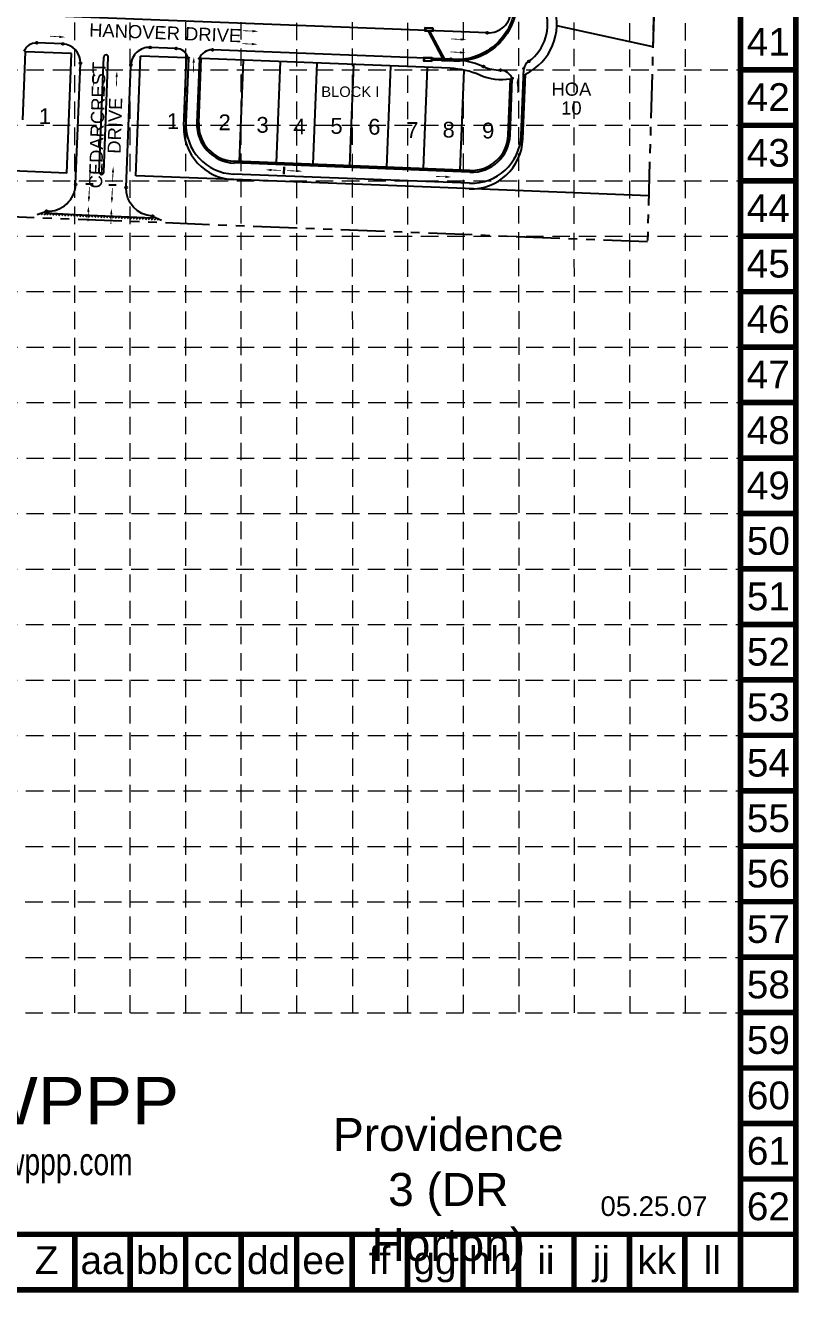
# Model space of a CAD drawing. Header units: inches. Extents: x 3312 to 5850, y 7905 to 11961.
# Drawn here: x 4968 to 5850, y 7905 to 9351 of the extents above; entities that cross this region are included whole.
import ezdxf
from ezdxf.enums import TextEntityAlignment as Align

# ---------------------------------------------------------------- set-up
doc = ezdxf.new("R2010")
doc.units = ezdxf.units.IN
doc.header["$LTSCALE"] = 80
doc.header["$MEASUREMENT"] = 0
for name, pattern in [('CENTER2', [1.125, 0.75, -0.125, 0.125, -0.125]), ('HIDDEN', [0.375, 0.25, -0.125]), ('PHANTOM2', [1.25, 0.625, -0.125, 0.125, -0.125, 0.125, -0.125])]:
    doc.linetypes.add(name, pattern=pattern)
for name, color, linetype in [('1 BLOCK NUMBER', 7, 'Continuous'), ('1 LOT NUMBER', 7, 'Continuous'), ('BASE', 7, 'Continuous'), ('BNDY', 7, 'PHANTOM2'), ('grid', 254, 'HIDDEN'), ('LOGO', 7, 'Continuous'), ('LOT NUM', 7, 'Continuous'), ('LOTLINE', 7, 'Continuous'), ('PAVING', 7, 'Continuous'), ('ROW', 7, 'Continuous'), ('STORM', 250, 'Continuous'), ('STORM CL', 7, 'CENTER2'), ('STORM INLET', 250, 'Continuous')]:
    doc.layers.add(name, color=color, linetype=linetype)
doc.styles.add('LOGO1', font='ROCKEB.TTF', dxfattribs={"height": 25})
doc.styles.get("Standard").update_dxf_attribs({"font": 'ARIAL.TTF', "height": 25})

# ---------------------------------------------------------------- blocks, each defined once
blk = doc.blocks.new('new logo')
at = {"layer": 'LOGO'}
h = blk.add_hatch(color=170, dxfattribs=at)
h.paths.add_polyline_path([(67.43, 44.06), (66.82, 44.7), (66.35, 45.25), (65.96, 45.76), (65.54, 46.4), (65.09, 47.19), (64.7, 47.94), (64.44, 48.47), (64.18, 49.02), (63.92, 49.58), (63.67, 50.15), (63.31, 50.99), (62.9, 52), (62.6, 52.78), (62.42, 53.27), (62.25, 53.75), (62.07, 54.23), (61.88, 54.72), (61.69, 55.22), (61.48, 55.74), (61.26, 56.27), (61.03, 56.81), (60.78, 57.37), (60.52, 57.93), (60.25, 58.5), (59.96, 59.07), (59.66, 59.64), (59.34, 60.2), (59.02, 60.77), (58.68, 61.32), (58.34, 61.87), (57.99, 62.4), (57.64, 62.91), (57.29, 63.4), (56.95, 63.87), (56.61, 64.32), (56.27, 64.74), (55.93, 65.14), (55.58, 65.53), (55.23, 65.91), (54.91, 66.23), (53.98, 66.22), (52.92, 66.33), (52.05, 66.5), (51.45, 66.64), (50.85, 66.81), (50.26, 67.01), (49.41, 67.35), (48.33, 67.91), (47.34, 68.56), (46.46, 69.26), (45.69, 70.02), (45.01, 70.79), (44.44, 71.52), (43.98, 72.16), (43.6, 72.69), (43.42, 72.95), (43.25, 73.18), (43.1, 73.38), (42.96, 73.53), (42.85, 73.65), (42.75, 73.73), (42.66, 73.76), (42.59, 73.76), (42.53, 73.71), (42.48, 73.63), (42.43, 73.52), (42.38, 73.38), (42.33, 73.22), (42.19, 72.76), (41.96, 72.1), (41.67, 71.46), (41.36, 70.91), (40.98, 70.34), (40.53, 69.77), (40.01, 69.21), (39.42, 68.67), (38.77, 68.17), (38.06, 67.7), (37.31, 67.27), (36.53, 66.9), (35.73, 66.59), (34.88, 66.34), (33.96, 66.14), (32.97, 65.99), (31.89, 65.9), (30.76, 65.86), (29.65, 65.89), (28.59, 65.97), (27.62, 66.13), (26.71, 66.36), (25.83, 66.67), (24.95, 67.08), (24.08, 67.58), (23.21, 68.18), (22.36, 68.88), (21.76, 69.47), (21.37, 69.89), (20.98, 70.36), (20.61, 70.88), (20.24, 71.46), (19.89, 72.13), (19.54, 72.89), (19.19, 73.77), (18.85, 74.77, -0.595729), (106.28, 106.77), (106.97, 107.48), (107.53, 108.05), (108.12, 108.64, 37.93689), (112.29, 104.53), (112.05, 104.24), (111.57, 103.66), (111.09, 103.06), (110.61, 102.47, -0.146449), (123.57, 75.01), (123.33, 74.47), (123.13, 73.97), (122.94, 73.5), (122.77, 73.07), (122.51, 72.4), (122.22, 71.72), (121.9, 71.1), (121.52, 70.53), (121.11, 70), (120.66, 69.51), (120.15, 69.03), (119.62, 68.57), (119.04, 68.14), (118.44, 67.73), (117.81, 67.36), (117.15, 67.03), (116.47, 66.74), (115.76, 66.49), (115.03, 66.28), (114.28, 66.11), (113.5, 65.97), (112.72, 65.88), (111.92, 65.82), (111.11, 65.8), (110.29, 65.82), (109.44, 65.89), (108.56, 66.01), (107.66, 66.19), (106.75, 66.43), (105.88, 66.73), (105.05, 67.1), (104.26, 67.53), (103.5, 68.04), (102.78, 68.61), (102.07, 69.26), (101.4, 69.96), (100.78, 70.68), (100.24, 71.38), (99.83, 72.02), (99.55, 72.52), (99.4, 72.79), (99.26, 73.03), (99.13, 73.24), (99.02, 73.4), (98.92, 73.52), (98.82, 73.58), (98.72, 73.6), (98.63, 73.58), (98.54, 73.51), (98.45, 73.42), (98.36, 73.3), (98.26, 73.16), (98.17, 73), (98.06, 72.83), (97.8, 72.39), (97.42, 71.81), (96.93, 71.14), (96.41, 70.55), (95.93, 70.06), (95.41, 69.58), (94.84, 69.11), (94.21, 68.65), (93.52, 68.19), (92.75, 67.74), (91.9, 67.28), (90.95, 66.85), (90.08, 66.57), (89.39, 66.39), (88.62, 66.22), (87.78, 66.08), (87.59, 65.61), (87.38, 65.07), (87.13, 64.45), (86.86, 63.76), (86.57, 63), (86.26, 62.19), (85.94, 61.33), (85.6, 60.44), (85.25, 59.53), (84.91, 58.59), (84.56, 57.66), (84.21, 56.72), (83.87, 55.8), (83.53, 54.89), (83.21, 54.02), (82.9, 53.18), (82.61, 52.38), (82.34, 51.64), (82.09, 50.96), (81.86, 50.33), (81.65, 49.76), (81.33, 48.95), (80.94, 48.06), (80.54, 47.29), (80.1, 46.58), (79.62, 45.94), (79.13, 45.36), (78.61, 44.81), (78.1, 44.32), (77.57, 43.87), (77.04, 43.47), (76.48, 43.12), (75.9, 42.81), (75.31, 42.55), (74.58, 42.28), (73.74, 42.05), (72.97, 41.94), (72.25, 41.93), (71.55, 42.04), (70.87, 42.22), (70.06, 42.5), (69.36, 42.77), (68.67, 43.11), (68.04, 43.53)])
h.paths.add_polyline_path([(71.76, 72.04), (70.7, 73.9), (70.07, 75.23), (69.69, 74.29), (68.67, 72.59), (67.85, 71.67), (67.95, 71.51), (68.11, 71.24), (68.27, 70.99), (68.41, 70.76), (68.55, 70.55), (68.68, 70.37), (68.8, 70.21), (68.92, 70.07), (69.04, 69.95), (69.15, 69.84), (69.26, 69.75), (69.37, 69.67), (69.48, 69.59), (69.59, 69.52), (69.7, 69.46), (69.82, 69.41), (69.94, 69.36), (70.05, 69.32), (70.17, 69.28), (70.29, 69.25), (70.41, 69.22), (70.53, 69.2), (70.64, 69.18), (70.76, 69.17), (70.88, 69.16), (71, 69.15), (71.11, 69.15), (71.22, 69.16), (71.33, 69.17), (71.44, 69.19), (71.54, 69.21), (71.64, 69.24), (71.74, 69.27), (71.84, 69.31), (71.94, 69.35), (72.04, 69.4), (72.14, 69.45), (72.24, 69.51), (72.35, 69.58), (72.45, 69.65), (72.56, 69.72), (72.67, 69.81), (72.78, 69.9), (72.89, 70), (73, 70.1), (73.11, 70.21), (73.22, 70.34), (73.3, 70.42), (72.52, 71.08)], flags=17)
blk.add_hatch(color=240, dxfattribs=at).paths.add_polyline_path([(117.73, 117.3), (118.86, 118.16), (119.82, 118.88), (120.63, 119.47), (121.31, 119.95), (121.89, 120.34), (122.37, 120.64), (122.78, 120.89), (123.13, 121.1), (123.45, 121.27), (123.73, 121.42), (123.99, 121.55), (124.22, 121.67), (124.44, 121.77), (124.65, 121.85), (124.84, 121.93), (125.03, 122.01), (125.21, 122.09), (125.4, 122.16), (125.58, 122.23), (125.76, 122.3), (125.93, 122.37), (126.1, 122.44), (126.26, 122.49), (126.41, 122.55), (126.56, 122.6), (126.69, 122.64), (126.82, 122.67), (126.95, 122.71), (127.06, 122.73), (127.18, 122.76), (127.29, 122.78), (127.39, 122.79), (127.5, 122.8), (127.6, 122.81), (127.7, 122.82), (127.79, 122.82), (127.89, 122.82), (127.98, 122.82), (128.06, 122.81), (128.14, 122.8), (128.22, 122.79), (128.29, 122.78), (128.35, 122.76), (128.42, 122.74), (128.47, 122.72), (128.52, 122.7), (128.57, 122.67), (128.62, 122.64), (128.65, 122.61), (128.69, 122.57), (128.72, 122.53), (128.75, 122.49), (128.77, 122.44), (128.79, 122.39), (128.81, 122.34), (128.82, 122.28), (128.83, 122.21), (128.84, 122.14), (128.84, 122.07), (128.84, 122), (128.83, 121.92), (128.82, 121.84), (128.81, 121.76), (128.79, 121.68), (128.77, 121.6), (128.74, 121.52), (128.7, 121.44), (128.66, 121.35), (128.61, 121.26), (128.56, 121.16), (128.5, 121.06), (128.43, 120.95), (128.35, 120.83), (128.27, 120.7), (128.18, 120.57), (128.08, 120.42), (127.96, 120.27), (127.85, 120.12), (127.71, 119.96), (127.57, 119.79), (127.42, 119.62), (127.25, 119.44), (127.06, 119.24), (126.84, 119.03), (126.58, 118.79), (126.28, 118.52), (125.94, 118.21), (125.54, 117.86), (125.08, 117.47), (124.58, 117.04), (124.04, 116.57), (123.48, 116.08), (122.89, 115.57), (122.3, 115.05), (121.71, 114.53), (121.13, 114.01), (120.58, 113.5), (120.04, 112.99), (119.52, 112.49), (119.01, 111.99), (118.51, 111.49), (118.02, 110.99), (117.53, 110.47), (117.03, 109.94), (116.53, 109.4), (116.03, 108.85), (115.52, 108.29), (115.02, 107.71), (114.51, 107.14), (114.01, 106.56), (113.51, 105.98), (113.02, 105.4), (112.54, 104.82), (112.05, 104.24), (111.57, 103.66), (111.09, 103.06), (110.59, 102.44), (110.09, 101.8), (109.56, 101.13), (109.02, 100.43), (108.45, 99.68), (107.87, 98.9), (107.27, 98.1), (106.66, 97.27), (106.04, 96.43), (105.43, 95.59), (104.82, 94.74), (104.23, 93.91), (103.65, 93.08), (103.08, 92.27), (102.52, 91.46), (101.97, 90.65), (101.42, 89.84), (100.87, 89.01), (100.32, 88.18), (99.77, 87.33), (99.2, 86.45), (98.63, 85.56), (98.06, 84.66), (97.5, 83.76), (96.94, 82.87), (96.4, 81.99), (95.88, 81.13), (95.38, 80.29), (94.91, 79.49), (94.46, 78.72), (94.03, 77.96), (93.61, 77.23), (93.21, 76.5), (92.81, 75.77), (92.41, 75.04), (92.01, 74.29), (91.6, 73.54), (91.18, 72.77), (90.78, 72.02), (90.38, 71.27), (90, 70.56), (89.64, 69.88), (89.31, 69.25), (89.01, 68.69), (88.75, 68.19), (88.53, 67.74), (88.33, 67.32), (88.15, 66.92), (87.97, 66.52), (87.78, 66.08), (87.59, 65.61), (87.38, 65.07), (87.13, 64.45), (86.86, 63.76), (86.57, 63), (86.26, 62.19), (85.94, 61.33), (85.6, 60.44), (85.25, 59.53), (84.91, 58.59), (84.56, 57.66), (84.21, 56.72), (83.87, 55.8), (83.53, 54.89), (83.21, 54.02), (82.9, 53.18), (82.61, 52.38), (82.34, 51.64), (82.09, 50.96), (81.86, 50.33), (81.65, 49.76), (81.44, 49.23), (81.24, 48.75), (81.04, 48.29), (80.84, 47.87), (80.64, 47.48), (80.43, 47.11), (80.2, 46.75), (79.97, 46.41), (79.73, 46.09), (79.49, 45.78), (79.24, 45.49), (78.99, 45.21), (78.74, 44.95), (78.48, 44.69), (78.23, 44.45), (77.97, 44.21), (77.71, 43.99), (77.44, 43.78), (77.17, 43.58), (76.9, 43.39), (76.62, 43.21), (76.33, 43.04), (76.04, 42.89), (75.75, 42.75), (75.45, 42.62), (75.16, 42.5), (74.87, 42.39), (74.58, 42.29), (74.3, 42.2), (74.02, 42.13), (73.75, 42.07), (73.49, 42.02), (73.23, 41.98), (72.98, 41.95), (72.73, 41.94), (72.49, 41.93), (72.24, 41.94), (72.01, 41.97), (71.77, 42), (71.53, 42.05), (71.3, 42.11), (71.06, 42.17), (70.83, 42.24), (70.59, 42.32), (70.35, 42.4), (70.12, 42.48), (69.88, 42.57), (69.64, 42.66), (69.4, 42.76), (69.16, 42.87), (68.93, 42.98), (68.69, 43.11), (68.47, 43.25), (68.25, 43.39), (68.04, 43.55), (67.83, 43.72), (67.62, 43.9), (67.42, 44.09), (67.22, 44.28), (67.03, 44.49), (66.83, 44.69), (66.64, 44.9), (66.45, 45.13), (66.26, 45.36), (66.06, 45.62), (65.86, 45.91), (65.65, 46.23), (65.43, 46.59), (65.2, 47), (64.96, 47.45), (64.7, 47.94), (64.44, 48.47), (64.18, 49.02), (63.92, 49.58), (63.67, 50.15), (63.43, 50.71), (63.2, 51.26), (62.99, 51.78), (62.79, 52.29), (62.6, 52.78), (62.42, 53.27), (62.25, 53.75), (62.07, 54.23), (61.88, 54.72), (61.69, 55.22), (61.48, 55.74), (61.26, 56.27), (61.03, 56.81), (60.78, 57.37), (60.52, 57.93), (60.25, 58.5), (59.96, 59.07), (59.66, 59.64), (59.34, 60.2), (59.02, 60.77), (58.68, 61.32), (58.34, 61.87), (57.99, 62.4), (57.64, 62.91), (57.29, 63.4), (56.95, 63.87), (56.61, 64.32), (56.27, 64.74), (55.93, 65.14), (55.58, 65.53), (55.23, 65.91), (54.86, 66.28), (54.49, 66.65), (54.09, 67.01), (53.68, 67.39), (53.25, 67.76), (52.81, 68.14), (52.35, 68.52), (51.89, 68.9), (51.42, 69.28), (50.95, 69.66), (50.48, 70.04), (50.01, 70.41), (49.54, 70.78), (49.09, 71.13), (48.65, 71.47), (48.24, 71.8), (47.84, 72.11), (47.47, 72.4), (47.14, 72.66), (46.83, 72.9), (46.56, 73.11), (46.32, 73.3), (46.11, 73.47), (45.92, 73.63), (45.75, 73.78), (45.6, 73.92), (45.46, 74.05), (45.34, 74.18), (45.23, 74.31), (45.13, 74.44), (45.04, 74.56), (44.96, 74.69), (44.9, 74.82), (44.84, 74.96), (44.8, 75.1), (44.76, 75.24), (44.73, 75.39), (44.72, 75.54), (44.71, 75.69), (44.7, 75.84), (44.71, 75.99), (44.72, 76.15), (44.75, 76.3), (44.78, 76.45), (44.81, 76.6), (44.86, 76.75), (44.92, 76.9), (44.99, 77.06), (45.07, 77.23), (45.17, 77.4), (45.29, 77.59), (45.42, 77.8), (45.57, 78.01), (45.73, 78.24), (45.91, 78.48), (46.11, 78.73), (46.32, 78.99), (46.55, 79.26), (46.8, 79.54), (47.06, 79.83), (47.33, 80.13), (47.62, 80.43), (47.91, 80.73), (48.21, 81.04), (48.52, 81.34), (48.84, 81.64), (49.16, 81.93), (49.48, 82.21), (49.79, 82.48), (50.1, 82.74), (50.41, 82.98), (50.7, 83.21), (50.98, 83.42), (51.24, 83.62), (51.49, 83.79), (51.7, 83.95), (51.9, 84.08), (52.08, 84.19), (52.25, 84.29), (52.4, 84.38), (52.55, 84.45), (52.68, 84.51), (52.82, 84.56), (52.95, 84.61), (53.08, 84.64), (53.21, 84.67), (53.34, 84.69), (53.47, 84.7), (53.6, 84.7), (53.72, 84.69), (53.85, 84.68), (53.97, 84.65), (54.1, 84.62), (54.22, 84.58), (54.35, 84.54), (54.48, 84.48), (54.61, 84.43), (54.74, 84.36), (54.88, 84.3), (55.02, 84.23), (55.17, 84.15), (55.34, 84.06), (55.51, 83.97), (55.7, 83.86), (55.91, 83.73), (56.14, 83.59), (56.4, 83.42), (56.68, 83.23), (56.99, 83.01), (57.32, 82.78), (57.67, 82.53), (58.03, 82.27), (58.4, 81.99), (58.79, 81.71), (59.18, 81.42), (59.57, 81.13), (59.97, 80.83), (60.37, 80.53), (60.76, 80.22), (61.15, 79.91), (61.54, 79.59), (61.91, 79.27), (62.28, 78.93), (62.64, 78.6), (62.98, 78.25), (63.32, 77.9), (63.65, 77.54), (63.97, 77.17), (64.29, 76.79), (64.6, 76.4), (64.91, 76.01), (65.22, 75.6), (65.52, 75.19), (65.82, 74.78), (66.11, 74.37), (66.39, 73.96), (66.66, 73.57), (66.91, 73.18), (67.15, 72.81), (67.37, 72.45), (67.58, 72.12), (67.77, 71.8), (67.95, 71.51), (68.11, 71.24), (68.27, 70.99), (68.41, 70.76), (68.55, 70.55), (68.68, 70.37), (68.8, 70.21), (68.92, 70.07), (69.04, 69.95), (69.15, 69.84), (69.26, 69.75), (69.37, 69.67), (69.48, 69.59), (69.59, 69.52), (69.7, 69.46), (69.82, 69.41), (69.94, 69.36), (70.05, 69.32), (70.17, 69.28), (70.29, 69.25), (70.41, 69.22), (70.53, 69.2), (70.64, 69.18), (70.76, 69.17), (70.88, 69.16), (71, 69.15), (71.11, 69.15), (71.22, 69.16), (71.33, 69.17), (71.44, 69.19), (71.54, 69.21), (71.64, 69.24), (71.74, 69.27), (71.84, 69.31), (71.94, 69.35), (72.04, 69.4), (72.14, 69.45), (72.24, 69.51), (72.35, 69.58), (72.45, 69.65), (72.56, 69.72), (72.67, 69.81), (72.78, 69.9), (72.89, 70), (73, 70.1), (73.11, 70.21), (73.22, 70.34), (73.34, 70.47), (73.46, 70.61), (73.58, 70.77), (73.72, 70.94), (73.85, 71.12), (74, 71.32), (74.15, 71.53), (74.32, 71.77), (74.5, 72.01), (74.68, 72.27), (74.88, 72.55), (75.09, 72.84), (75.32, 73.15), (75.56, 73.46), (75.82, 73.79), (76.09, 74.14), (76.37, 74.49), (76.67, 74.87), (76.99, 75.25), (77.32, 75.65), (77.66, 76.07), (78.02, 76.5), (78.39, 76.95), (78.77, 77.42), (79.18, 77.91), (79.6, 78.4), (80.03, 78.92), (80.49, 79.45), (80.96, 80), (81.46, 80.56), (81.97, 81.13), (82.5, 81.72), (83.04, 82.31), (83.59, 82.91), (84.14, 83.51), (84.68, 84.1), (85.22, 84.68), (85.74, 85.25), (86.24, 85.81), (86.73, 86.35), (87.2, 86.89), (87.67, 87.41), (88.13, 87.94), (88.59, 88.46), (89.06, 88.98), (89.53, 89.52), (90.01, 90.05), (90.5, 90.6), (91, 91.16), (91.52, 91.73), (92.06, 92.31), (92.61, 92.9), (93.18, 93.5), (93.77, 94.12), (94.38, 94.75), (95.01, 95.39), (95.64, 96.03), (96.28, 96.68), (96.92, 97.32), (97.56, 97.96), (98.19, 98.58), (98.8, 99.19), (99.39, 99.77), (99.96, 100.34), (100.52, 100.9), (101.07, 101.45), (101.61, 101.98), (102.14, 102.52), (102.66, 103.05), (103.19, 103.59), (103.72, 104.13), (104.25, 104.67), (104.78, 105.23), (105.32, 105.78), (105.86, 106.34), (106.41, 106.91), (106.97, 107.48), (107.53, 108.05), (108.11, 108.62), (108.69, 109.2), (109.27, 109.77), (109.86, 110.34), (110.45, 110.91), (111.04, 111.47), (111.62, 112.02), (112.2, 112.56), (112.77, 113.1), (113.35, 113.62), (113.95, 114.16), (114.58, 114.71), (115.26, 115.3), (116.01, 115.91), (116.82, 116.58)])
at = {"layer": 'LOGO', "style": 'LOGO1'}
for s, height, width, p in [('SWPPP', 31.324, 1.115, (136.96, 67.05)), ('www.swppp.com', 18.1118, 0.77, (135.01, 33.35))]:
    blk.add_text(s, height=height, dxfattribs=dict(at, width=width)).set_placement(p)

msp = doc.modelspace()

# ---------------------------------------------------------------- hatches: boundary and pattern name
at = {"layer": 'PAVING'}
h = msp.add_hatch(color=256, dxfattribs=at)
edge = h.paths.add_edge_path()
edge.add_line((5226.5, 9345.1), (5227, 9344.5))
edge.add_line((5227, 9344.5), (5215.9, 9345))
edge.add_line((5215.9, 9345), (5215.9, 9344.1))
edge.add_line((5215.9, 9344.1), (5227, 9343.6))
edge.add_line((5227, 9343.6), (5226.4, 9343))
edge.add_line((5226.4, 9343), (5226.4, 9343))
edge.add_ellipse((5226.9, 9342.9), major_axis=(-0.588, 0.024), ratio=0.285714, start_angle=345.5033, end_angle=485.8315)
edge.add_line((5227.3, 9342.8), (5227.3, 9342.8))
edge.add_line((5227.3, 9342.8), (5233.3, 9343.8))
edge.add_line((5233.3, 9343.8), (5227.4, 9345.2))
edge.add_line((5227.4, 9345.2), (5227.4, 9345.2))
edge.add_ellipse((5227, 9345.1), major_axis=(-0.588, 0.024), ratio=0.285714, start_angle=235.2731, end_angle=377.1827)
edge.add_line((5226.5, 9345.1), (5226.5, 9345.1))
edge.add_line((5226.5, 9345.1), (5226.5, 9345.1))
edge.add_line((5226.5, 9345.1), (5226.5, 9345.1))
h = msp.add_hatch(color=256, dxfattribs=at)
edge = h.paths.add_edge_path()
edge.add_line((5006.3, 9338.6), (5006.9, 9338))
edge.add_line((5006.9, 9338), (4995.8, 9338.7))
edge.add_line((4995.8, 9338.7), (4995.7, 9337.8))
edge.add_line((4995.7, 9337.8), (5006.8, 9337.1))
edge.add_line((5006.8, 9337.1), (5006.2, 9336.5))
edge.add_line((5006.2, 9336.5), (5006.2, 9336.5))
edge.add_ellipse((5006.8, 9336.4), major_axis=(-0.587, 0.036), ratio=0.285714, start_angle=345.5033, end_angle=485.8315)
edge.add_line((5007.1, 9336.3), (5007.1, 9336.3))
edge.add_line((5007.1, 9336.3), (5013.2, 9337.2))
edge.add_line((5013.2, 9337.2), (5007.2, 9338.7))
edge.add_line((5007.2, 9338.7), (5007.2, 9338.7))
edge.add_ellipse((5006.9, 9338.6), major_axis=(-0.587, 0.036), ratio=0.285714, start_angle=235.2731, end_angle=377.1827)
edge.add_line((5006.3, 9338.6), (5006.3, 9338.6))
edge.add_line((5006.3, 9338.6), (5006.3, 9338.6))
edge.add_line((5006.3, 9338.6), (5006.3, 9338.6))
h = msp.add_hatch(color=256, dxfattribs=at)
edge = h.paths.add_edge_path()
edge.add_line((5225.7, 9330.3), (5226.3, 9329.7))
edge.add_line((5226.3, 9329.7), (5215.2, 9330.2))
edge.add_line((5215.2, 9330.2), (5215.1, 9329.3))
edge.add_line((5215.1, 9329.3), (5226.2, 9328.8))
edge.add_line((5226.2, 9328.8), (5225.6, 9328.2))
edge.add_line((5225.6, 9328.2), (5225.6, 9328.2))
edge.add_ellipse((5226.2, 9328.1), major_axis=(-0.588, 0.024), ratio=0.285714, start_angle=345.5033, end_angle=485.8315)
edge.add_line((5226.5, 9328), (5226.5, 9328))
edge.add_line((5226.5, 9328), (5232.6, 9329))
edge.add_line((5232.6, 9329), (5226.6, 9330.4))
edge.add_line((5226.6, 9330.4), (5226.6, 9330.4))
edge.add_ellipse((5226.3, 9330.3), major_axis=(-0.588, 0.024), ratio=0.285714, start_angle=235.2731, end_angle=377.1827)
edge.add_line((5225.7, 9330.3), (5225.7, 9330.3))
edge.add_line((5225.7, 9330.3), (5225.7, 9330.3))
edge.add_line((5225.7, 9330.3), (5225.7, 9330.3))
h = msp.add_hatch(color=256, dxfattribs=at)
edge = h.paths.add_edge_path()
edge.add_line((5463.9, 9335.6), (5464.4, 9335))
edge.add_line((5464.4, 9335), (5453.3, 9335.6))
edge.add_line((5453.3, 9335.6), (5453.3, 9334.7))
edge.add_line((5453.3, 9334.7), (5464.4, 9334.1))
edge.add_line((5464.4, 9334.1), (5463.8, 9333.5))
edge.add_line((5463.8, 9333.5), (5463.8, 9333.5))
edge.add_ellipse((5464.3, 9333.5), major_axis=(-0.587, 0.031), ratio=0.285714, start_angle=345.5033, end_angle=485.8315)
edge.add_line((5464.7, 9333.3), (5464.7, 9333.3))
edge.add_line((5464.7, 9333.3), (5470.7, 9334.2))
edge.add_line((5470.7, 9334.2), (5464.8, 9335.7))
edge.add_line((5464.8, 9335.7), (5464.8, 9335.7))
edge.add_ellipse((5464.4, 9335.6), major_axis=(-0.587, 0.031), ratio=0.285714, start_angle=235.2731, end_angle=377.1827)
edge.add_line((5463.9, 9335.6), (5463.9, 9335.6))
edge.add_line((5463.9, 9335.6), (5463.9, 9335.6))
edge.add_line((5463.9, 9335.6), (5463.9, 9335.6))
h = msp.add_hatch(color=256, dxfattribs=at)
edge = h.paths.add_edge_path()
edge.add_line((5160.6, 9307.5), (5160.1, 9308.1))
edge.add_line((5160.1, 9308.1), (5159.7, 9297))
edge.add_line((5159.7, 9297), (5158.8, 9297))
edge.add_line((5158.8, 9297), (5159.2, 9308.1))
edge.add_line((5159.2, 9308.1), (5158.6, 9307.6))
edge.add_line((5158.6, 9307.6), (5158.6, 9307.6))
edge.add_ellipse((5158.6, 9308.1), major_axis=(-0.024, -0.588), ratio=0.285714, start_angle=-125.8315, end_angle=14.4967, ccw=False)
edge.add_line((5158.4, 9308.5), (5158.4, 9308.5))
edge.add_line((5158.4, 9308.5), (5159.9, 9314.4))
edge.add_line((5159.9, 9314.4), (5160.9, 9308.4))
edge.add_line((5160.9, 9308.4), (5160.9, 9308.4))
edge.add_ellipse((5160.7, 9308), major_axis=(-0.024, -0.588), ratio=0.285714, start_angle=-17.1827, end_angle=124.7269, ccw=False)
edge.add_line((5160.6, 9307.5), (5160.6, 9307.5))
edge.add_line((5160.6, 9307.5), (5160.6, 9307.5))
edge.add_line((5160.6, 9307.5), (5160.6, 9307.5))
h = msp.add_hatch(color=256, dxfattribs=at)
edge = h.paths.add_edge_path()
edge.add_line((5463, 9320.8), (5463.5, 9320.2))
edge.add_line((5463.5, 9320.2), (5452.4, 9320.8))
edge.add_line((5452.4, 9320.8), (5452.4, 9319.9))
edge.add_line((5452.4, 9319.9), (5463.5, 9319.3))
edge.add_line((5463.5, 9319.3), (5462.8, 9318.7))
edge.add_line((5462.8, 9318.7), (5462.8, 9318.7))
edge.add_ellipse((5463.4, 9318.7), major_axis=(-0.587, 0.031), ratio=0.285714, start_angle=345.5033, end_angle=485.8315)
edge.add_line((5463.7, 9318.5), (5463.7, 9318.5))
edge.add_line((5463.7, 9318.5), (5469.8, 9319.4))
edge.add_line((5469.8, 9319.4), (5463.9, 9320.9))
edge.add_line((5463.9, 9320.9), (5463.9, 9320.9))
edge.add_ellipse((5463.5, 9320.8), major_axis=(-0.587, 0.031), ratio=0.285714, start_angle=235.2731, end_angle=377.1827)
edge.add_line((5463, 9320.8), (5463, 9320.8))
edge.add_line((5463, 9320.8), (5463, 9320.8))
edge.add_line((5463, 9320.8), (5463, 9320.8))
h = msp.add_hatch(color=256, dxfattribs=at)
edge = h.paths.add_edge_path()
edge.add_line((5046.6, 9292.2), (5046.1, 9292.8))
edge.add_line((5046.1, 9292.8), (5045.6, 9281.7))
edge.add_line((5045.6, 9281.7), (5044.7, 9281.7))
edge.add_line((5044.7, 9281.7), (5045.2, 9292.8))
edge.add_line((5045.2, 9292.8), (5044.5, 9292.3))
edge.add_line((5044.5, 9292.3), (5044.5, 9292.2))
edge.add_ellipse((5044.5, 9292.8), major_axis=(-0.025, -0.587), ratio=0.285714, start_angle=-125.8315, end_angle=14.4967, ccw=False)
edge.add_line((5044.3, 9293.2), (5044.4, 9293.2))
edge.add_line((5044.4, 9293.2), (5045.8, 9299.1))
edge.add_line((5045.8, 9299.1), (5046.8, 9293.1))
edge.add_line((5046.8, 9293.1), (5046.8, 9293.1))
edge.add_ellipse((5046.6, 9292.7), major_axis=(-0.025, -0.587), ratio=0.285714, start_angle=-17.1827, end_angle=124.7269, ccw=False)
edge.add_line((5046.6, 9292.2), (5046.6, 9292.2))
edge.add_line((5046.6, 9292.2), (5046.6, 9292.2))
edge.add_line((5046.6, 9292.2), (5046.6, 9292.2))
h = msp.add_hatch(color=256, dxfattribs=at)
edge = h.paths.add_edge_path()
edge.add_line((5072.8, 9291.4), (5072.3, 9292))
edge.add_line((5072.3, 9292), (5071.9, 9280.9))
edge.add_line((5071.9, 9280.9), (5071, 9280.9))
edge.add_line((5071, 9280.9), (5071.4, 9292))
edge.add_line((5071.4, 9292), (5070.7, 9291.5))
edge.add_line((5070.7, 9291.5), (5070.7, 9291.5))
edge.add_ellipse((5070.7, 9292), major_axis=(-0.023, -0.588), ratio=0.285714, start_angle=-125.8315, end_angle=14.4967, ccw=False)
edge.add_line((5070.6, 9292.4), (5070.6, 9292.4))
edge.add_line((5070.6, 9292.4), (5072.1, 9298.3))
edge.add_line((5072.1, 9298.3), (5073, 9292.3))
edge.add_line((5073, 9292.3), (5073, 9292.3))
edge.add_ellipse((5072.9, 9291.9), major_axis=(-0.023, -0.588), ratio=0.285714, start_angle=-17.1827, end_angle=124.7269, ccw=False)
edge.add_line((5072.8, 9291.4), (5072.8, 9291.4))
edge.add_line((5072.8, 9291.4), (5072.8, 9291.4))
edge.add_line((5072.8, 9291.4), (5072.8, 9291.4))
h = msp.add_hatch(color=256, dxfattribs=at)
edge = h.paths.add_edge_path()
edge.add_line((5528.1, 9284), (5528.6, 9284.5))
edge.add_line((5528.6, 9284.5), (5528.3, 9273.4))
edge.add_line((5528.3, 9273.4), (5529.2, 9273.4))
edge.add_line((5529.2, 9273.4), (5529.5, 9284.5))
edge.add_line((5529.5, 9284.5), (5530.1, 9283.9))
edge.add_line((5530.1, 9283.9), (5530.2, 9283.9))
edge.add_ellipse((5530.2, 9284.5), major_axis=(-0.017, -0.588), ratio=0.285714, start_angle=345.5033, end_angle=485.8315)
edge.add_line((5530.4, 9284.8), (5530.4, 9284.8))
edge.add_line((5530.4, 9284.8), (5529.3, 9290.8))
edge.add_line((5529.3, 9290.8), (5527.9, 9284.9))
edge.add_line((5527.9, 9284.9), (5527.9, 9284.9))
edge.add_ellipse((5528.1, 9284.5), major_axis=(-0.017, -0.588), ratio=0.285714, start_angle=235.2731, end_angle=377.1827)
edge.add_line((5528.1, 9284), (5528.1, 9284))
edge.add_line((5528.1, 9284), (5528.1, 9284))
edge.add_line((5528.1, 9284), (5528.1, 9284))
at = {"layer": 'PAVING', "linetype": 'Continuous', "lineweight": 30}
h = msp.add_hatch(color=256, dxfattribs=at)
edge = h.paths.add_edge_path()
edge.add_line((5042.3, 9183.4), (5041.8, 9184))
edge.add_line((5041.8, 9184), (5041.3, 9172.9))
edge.add_line((5041.3, 9172.9), (5040.4, 9172.9))
edge.add_line((5040.4, 9172.9), (5040.9, 9184))
edge.add_line((5040.9, 9184), (5040.2, 9183.5))
edge.add_line((5040.2, 9183.5), (5040.2, 9183.5))
edge.add_ellipse((5040.2, 9184), major_axis=(-0.024, -0.588), ratio=0.285714, start_angle=-125.8315, end_angle=14.4967, ccw=False)
edge.add_line((5040.1, 9184.4), (5040.1, 9184.4))
edge.add_line((5040.1, 9184.4), (5041.6, 9190.3))
edge.add_line((5041.6, 9190.3), (5042.5, 9184.3))
edge.add_line((5042.5, 9184.3), (5042.5, 9184.3))
edge.add_ellipse((5042.4, 9183.9), major_axis=(-0.024, -0.588), ratio=0.285714, start_angle=-17.1827, end_angle=124.7269, ccw=False)
edge.add_line((5042.3, 9183.4), (5042.3, 9183.4))
edge.add_line((5042.3, 9183.4), (5042.3, 9183.4))
edge.add_line((5042.3, 9183.4), (5042.3, 9183.4))
h = msp.add_hatch(color=256, dxfattribs=at)
edge = h.paths.add_edge_path()
edge.add_line((5066.5, 9182.4), (5067.1, 9183))
edge.add_line((5067.1, 9183), (5066.7, 9171.9))
edge.add_line((5066.7, 9171.9), (5067.6, 9171.8))
edge.add_line((5067.6, 9171.8), (5068, 9183))
edge.add_line((5068, 9183), (5068.6, 9182.4))
edge.add_line((5068.6, 9182.4), (5068.6, 9182.3))
edge.add_ellipse((5068.7, 9182.9), major_axis=(-0.022, -0.588), ratio=0.285714, start_angle=345.5033, end_angle=485.8315)
edge.add_line((5068.8, 9183.3), (5068.8, 9183.3))
edge.add_line((5068.8, 9183.3), (5067.8, 9189.3))
edge.add_line((5067.8, 9189.3), (5066.4, 9183.3))
edge.add_line((5066.4, 9183.3), (5066.4, 9183.3))
edge.add_ellipse((5066.5, 9183), major_axis=(-0.022, -0.588), ratio=0.285714, start_angle=235.2731, end_angle=377.1827)
edge.add_line((5066.5, 9182.4), (5066.5, 9182.4))
edge.add_line((5066.5, 9182.4), (5066.5, 9182.4))
edge.add_line((5066.5, 9182.4), (5066.5, 9182.4))
h = msp.add_hatch(color=256, dxfattribs=at)
edge = h.paths.add_edge_path()
edge.add_line((5248.8, 9186.6), (5248.2, 9186))
edge.add_line((5248.2, 9186), (5259.3, 9185.6))
edge.add_line((5259.3, 9185.6), (5259.3, 9184.7))
edge.add_line((5259.3, 9184.7), (5248.2, 9185.1))
edge.add_line((5248.2, 9185.1), (5248.7, 9184.5))
edge.add_line((5248.7, 9184.5), (5248.7, 9184.5))
edge.add_ellipse((5248.2, 9184.5), major_axis=(0.588, -0.024), ratio=0.285714, start_angle=-125.8315, end_angle=14.4967, ccw=False)
edge.add_line((5247.8, 9184.3), (5247.8, 9184.3))
edge.add_line((5247.8, 9184.3), (5241.9, 9185.8))
edge.add_line((5241.9, 9185.8), (5247.9, 9186.8))
edge.add_line((5247.9, 9186.8), (5247.9, 9186.8))
edge.add_ellipse((5248.3, 9186.6), major_axis=(0.588, -0.024), ratio=0.285714, start_angle=-17.1827, end_angle=124.7269, ccw=False)
edge.add_line((5248.8, 9186.6), (5248.8, 9186.6))
edge.add_line((5248.8, 9186.6), (5248.8, 9186.6))
edge.add_line((5248.8, 9186.6), (5248.8, 9186.6))
h = msp.add_hatch(color=256, dxfattribs=at)
edge = h.paths.add_edge_path()
edge.add_line((5276.6, 9185.5), (5277.2, 9184.9))
edge.add_line((5277.2, 9184.9), (5266, 9185.3))
edge.add_line((5266, 9185.3), (5266, 9184.4))
edge.add_line((5266, 9184.4), (5277.1, 9184))
edge.add_line((5277.1, 9184), (5276.5, 9183.4))
edge.add_line((5276.5, 9183.4), (5276.5, 9183.4))
edge.add_ellipse((5277.1, 9183.3), major_axis=(-0.588, 0.022), ratio=0.285714, start_angle=345.5033, end_angle=485.8315)
edge.add_line((5277.4, 9183.2), (5277.4, 9183.2))
edge.add_line((5277.4, 9183.2), (5283.5, 9184.2))
edge.add_line((5283.5, 9184.2), (5277.5, 9185.6))
edge.add_line((5277.5, 9185.6), (5277.5, 9185.6))
edge.add_ellipse((5277.2, 9185.5), major_axis=(-0.588, 0.022), ratio=0.285714, start_angle=235.2731, end_angle=377.1827)
edge.add_line((5276.6, 9185.5), (5276.6, 9185.5))
edge.add_line((5276.6, 9185.5), (5276.6, 9185.5))
edge.add_line((5276.6, 9185.5), (5276.6, 9185.5))
at = {"layer": 'PAVING'}
h = msp.add_hatch(color=256, dxfattribs=at)
edge = h.paths.add_edge_path()
edge.add_line((5446.6, 9178.8), (5447.2, 9178.3))
edge.add_line((5447.2, 9178.3), (5436.1, 9178.7))
edge.add_line((5436.1, 9178.7), (5436, 9177.8))
edge.add_line((5436, 9177.8), (5447.1, 9177.4))
edge.add_line((5447.1, 9177.4), (5446.5, 9176.8))
edge.add_line((5446.5, 9176.8), (5446.5, 9176.8))
edge.add_ellipse((5447.1, 9176.7), major_axis=(-0.588, 0.021), ratio=0.285714, start_angle=345.5033, end_angle=485.8315)
edge.add_line((5447.4, 9176.5), (5447.4, 9176.5))
edge.add_line((5447.4, 9176.5), (5453.5, 9177.6))
edge.add_line((5453.5, 9177.6), (5447.5, 9179))
edge.add_line((5447.5, 9179), (5447.5, 9179))
edge.add_ellipse((5447.2, 9178.9), major_axis=(-0.588, 0.021), ratio=0.285714, start_angle=235.2731, end_angle=377.1827)
edge.add_line((5446.6, 9178.8), (5446.6, 9178.8))
edge.add_line((5446.6, 9178.8), (5446.6, 9178.8))
edge.add_line((5446.6, 9178.8), (5446.6, 9178.8))
at = {"layer": 'PAVING', "linetype": 'Continuous', "lineweight": 30}
h = msp.add_hatch(color=256, dxfattribs=at)
edge = h.paths.add_edge_path()
edge.add_line((5041.2, 9155.6), (5040.7, 9155.1))
edge.add_line((5040.7, 9155.1), (5041.1, 9166.2))
edge.add_line((5041.1, 9166.2), (5040.2, 9166.2))
edge.add_line((5040.2, 9166.2), (5039.8, 9155.1))
edge.add_line((5039.8, 9155.1), (5039.1, 9155.7))
edge.add_line((5039.1, 9155.7), (5039.1, 9155.7))
edge.add_ellipse((5039.1, 9155.1), major_axis=(0.022, 0.588), ratio=0.285714, start_angle=345.5033, end_angle=485.8315)
edge.add_line((5038.9, 9154.8), (5038.9, 9154.8))
edge.add_line((5038.9, 9154.8), (5039.9, 9148.7))
edge.add_line((5039.9, 9148.7), (5041.4, 9154.7))
edge.add_line((5041.4, 9154.7), (5041.4, 9154.7))
edge.add_ellipse((5041.2, 9155), major_axis=(0.022, 0.588), ratio=0.285714, start_angle=235.2731, end_angle=377.1827)
edge.add_line((5041.2, 9155.6), (5041.2, 9155.6))
edge.add_line((5041.2, 9155.6), (5041.2, 9155.6))
edge.add_line((5041.2, 9155.6), (5041.2, 9155.6))
h = msp.add_hatch(color=256, dxfattribs=at)
edge = h.paths.add_edge_path()
edge.add_line((5065.5, 9154.6), (5066, 9154.1))
edge.add_line((5066, 9154.1), (5066.4, 9165.2))
edge.add_line((5066.4, 9165.2), (5067.3, 9165.1))
edge.add_line((5067.3, 9165.1), (5066.9, 9154))
edge.add_line((5066.9, 9154), (5067.5, 9154.6))
edge.add_line((5067.5, 9154.6), (5067.5, 9154.6))
edge.add_ellipse((5067.5, 9154), major_axis=(0.024, 0.588), ratio=0.285714, start_angle=-125.8315, end_angle=14.4967, ccw=False)
edge.add_line((5067.7, 9153.7), (5067.7, 9153.7))
edge.add_line((5067.7, 9153.7), (5066.2, 9147.7))
edge.add_line((5066.2, 9147.7), (5065.2, 9153.8))
edge.add_line((5065.2, 9153.8), (5065.2, 9153.8))
edge.add_ellipse((5065.4, 9154.1), major_axis=(0.024, 0.588), ratio=0.285714, start_angle=-17.1827, end_angle=124.7269, ccw=False)
edge.add_line((5065.5, 9154.6), (5065.5, 9154.6))
edge.add_line((5065.5, 9154.6), (5065.5, 9154.6))
edge.add_line((5065.5, 9154.6), (5065.5, 9154.6))
at = {"layer": 'PAVING'}
h = msp.add_hatch(color=256, dxfattribs=at)
edge = h.paths.add_edge_path()
edge.add_line((5040.4, 9137.4), (5039.9, 9138))
edge.add_line((5039.9, 9138), (5039.5, 9126.9))
edge.add_line((5039.5, 9126.9), (5038.6, 9126.9))
edge.add_line((5038.6, 9126.9), (5039, 9138))
edge.add_line((5039, 9138), (5038.4, 9137.5))
edge.add_line((5038.4, 9137.5), (5038.4, 9137.5))
edge.add_ellipse((5038.3, 9138.1), major_axis=(-0.024, -0.588), ratio=0.285714, start_angle=-125.8315, end_angle=14.4967, ccw=False)
edge.add_line((5038.2, 9138.4), (5038.2, 9138.4))
edge.add_line((5038.2, 9138.4), (5039.7, 9144.4))
edge.add_line((5039.7, 9144.4), (5040.6, 9138.3))
edge.add_line((5040.6, 9138.3), (5040.6, 9138.3))
edge.add_ellipse((5040.5, 9138), major_axis=(-0.024, -0.588), ratio=0.285714, start_angle=-17.1827, end_angle=124.7269, ccw=False)
edge.add_line((5040.4, 9137.4), (5040.4, 9137.4))
edge.add_line((5040.4, 9137.4), (5040.4, 9137.4))
edge.add_line((5040.4, 9137.4), (5040.4, 9137.4))
h = msp.add_hatch(color=256, dxfattribs=at)
edge = h.paths.add_edge_path()
edge.add_line((5066.6, 9134.6), (5066.1, 9135.2))
edge.add_line((5066.1, 9135.2), (5065.6, 9124.1))
edge.add_line((5065.6, 9124.1), (5064.7, 9124.1))
edge.add_line((5064.7, 9124.1), (5065.2, 9135.2))
edge.add_line((5065.2, 9135.2), (5064.6, 9134.7))
edge.add_line((5064.6, 9134.7), (5064.5, 9134.7))
edge.add_ellipse((5064.5, 9135.2), major_axis=(-0.028, -0.587), ratio=0.285714, start_angle=-125.8315, end_angle=14.4967, ccw=False)
edge.add_line((5064.4, 9135.6), (5064.4, 9135.6))
edge.add_line((5064.4, 9135.6), (5065.9, 9141.5))
edge.add_line((5065.9, 9141.5), (5066.8, 9135.5))
edge.add_line((5066.8, 9135.5), (5066.8, 9135.5))
edge.add_ellipse((5066.7, 9135.1), major_axis=(-0.028, -0.587), ratio=0.285714, start_angle=-17.1827, end_angle=124.7269, ccw=False)
edge.add_line((5066.6, 9134.6), (5066.6, 9134.6))
edge.add_line((5066.6, 9134.6), (5066.6, 9134.6))
edge.add_line((5066.6, 9134.6), (5066.6, 9134.6))

# ---------------------------------------------------------------- linework, layer by layer
at = {"layer": 'BASE', "const_width": 6.33}
for points in [[(5846.6, 7907.8), (5846.6, 11957.5), (3315.5, 11957.5), (3315.5, 7907.8)], [(5783.3, 7971.1), (5783.3, 11894.2), (3378.8, 11894.2), (3378.8, 7971.1)]]:
    msp.add_lwpolyline(points, close=True, dxfattribs=at)
for points in [[(5846.6, 9299.9), (5783.3, 9299.9)], [(5846.6, 9236.6), (5783.3, 9236.6)], [(5846.6, 9173.3), (5783.3, 9173.3)], [(5846.6, 9110), (5783.3, 9110)], [(5846.6, 9046.8), (5783.3, 9046.8)], [(5846.6, 8983.5), (5783.3, 8983.5)], [(5846.6, 8920.2), (5783.3, 8920.2)], [(5846.6, 8856.9), (5783.3, 8856.9)], [(5846.6, 8793.7), (5783.3, 8793.7)], [(5846.6, 8730.4), (5783.3, 8730.4)], [(5846.6, 8667.1), (5783.3, 8667.1)], [(5846.6, 8603.8), (5783.3, 8603.8)], [(5846.6, 8540.5), (5783.3, 8540.5)], [(5846.6, 8477.3), (5783.3, 8477.3)], [(5846.6, 8414), (5783.3, 8414)], [(5846.6, 8350.7), (5783.3, 8350.7)], [(5846.6, 8287.4), (5783.3, 8287.4)], [(5846.6, 8224.2), (5783.3, 8224.2)], [(5846.6, 8160.9), (5783.3, 8160.9)], [(5846.6, 8097.6), (5783.3, 8097.6)], [(5846.6, 8034.3), (5783.3, 8034.3)], [(5024, 7971.1), (5024, 7907.8)], [(5087.3, 7971.1), (5087.3, 7907.8)], [(5150.5, 7971.1), (5150.5, 7907.8)], [(5213.8, 7971.1), (5213.8, 7907.8)], [(5277.1, 7971.1), (5277.1, 7907.8)], [(5340.4, 7971.1), (5340.4, 7907.8)], [(5403.6, 7971.1), (5403.6, 7907.8)], [(5466.9, 7971.1), (5466.9, 7907.8)], [(5530.2, 7971.1), (5530.2, 7907.8)], [(5593.5, 7971.1), (5593.5, 7907.8)], [(5656.7, 7971.1), (5656.7, 7907.8)], [(5720, 7971.1), (5720, 7907.8)], [(5783.3, 7971.1), (5783.3, 7907.8)], [(5846.6, 7971.1), (5783.3, 7971.1)]]:
    msp.add_lwpolyline(points, dxfattribs=at)
at = {"layer": 'BNDY'}
for p, q in [((5738.6, 11294.1), (5677.2, 9103.6)), ((5677.2, 9103.6), (3647, 9183.2))]:
    msp.add_line(p, q, dxfattribs=at)
at = {"layer": 'grid', "color": 252, "linetype": 'HIDDEN', "lineweight": 0}
for p, q in [((5024, 8223.9), (5024, 11894.2)), ((5087.3, 8223.9), (5087.3, 11894.2)), ((5150.8, 8224.1), (5150.5, 11894.2)), ((5214, 8224.4), (5213.8, 11894.2)), ((5277.3, 8223.6), (5277.1, 11894.2)), ((5341.1, 8224.2), (5340.6, 11895.6)), ((5404.1, 8223.5), (5403.9, 11895.6)), ((5467.4, 8224.3), (5467.2, 11895.6)), ((5530.8, 8224.5), (5530.5, 11895.6)), ((5593.9, 8224), (5593.7, 11895.6)), ((5657.4, 8223.1), (5657, 11895.6)), ((5720.7, 8223.3), (5720.3, 11895.6)), ((3378.8, 9299.9), (5783.3, 9299.9)), ((3378.8, 9236.6), (5783.3, 9236.6)), ((3378.8, 9173.3), (5783.3, 9173.3)), ((3378.8, 9110), (5783.3, 9110)), ((3378.8, 9046.8), (5783.3, 9046.8)), ((3378.8, 8983.5), (5783.3, 8983.5)), ((3378.8, 8920.2), (5783.3, 8920.2)), ((3378.8, 8856.9), (5783.3, 8856.9)), ((3378.8, 8793.7), (5783.3, 8793.7)), ((3378.2, 8730.2), (5782.7, 8730.2)), ((3378.2, 8666.9), (5782.7, 8666.9)), ((3378.2, 8603.6), (5782.7, 8603.6)), ((3378.2, 8540.3), (5782.7, 8540.3)), ((3378.2, 8477.1), (5782.7, 8477.1)), ((3377.9, 8413.8), (5780.7, 8413.7)), ((3377.4, 8350.4), (5780.7, 8350.8)), ((3377.6, 8287.2), (5780.9, 8287.1)), ((3377.6, 8224.2), (5780.8, 8223.8))]:
    msp.add_line(p, q, dxfattribs=at)
at = {"layer": 'LOTLINE'}
for p, q in [((5695.2, 9746), (5683.5, 9326.1)), ((5683.5, 9326.1), (5573.8, 9350.2)), ((5212, 9195.4), (5216.5, 9310.8)), ((5254, 9193.8), (5258.5, 9309.2)), ((5295.9, 9192.1), (5300.5, 9307.5)), ((5337.9, 9190.5), (5342.4, 9305.9)), ((5379.9, 9188.8), (5384.4, 9304.2)), ((5421.8, 9187.2), (5426.4, 9302.6)), ((5463.8, 9185.5), (5468.3, 9299.6))]:
    msp.add_line(p, q, dxfattribs=at)
at = {"layer": 'PAVING'}
for p, q in [((5494.5, 9342), (4866.5, 9366.6)), ((5010.3, 9329.4), (4980.6, 9330.6)), ((5051.8, 9183.3), (5057, 9314.4)), ((5057.1, 9183.1), (5062.2, 9314.2)), ((5139.6, 9324.3), (5109.9, 9325.5)), ((5153.6, 9313.3), (5150.7, 9239.8)), ((5166.2, 9312.8), (5163.3, 9239.3)), ((5452.9, 9312.1), (5181, 9322.7)), ((5025, 9168.9), (5030.4, 9307.6)), ((5082.6, 9165.7), (5088.1, 9305.3)), ((5533.1, 9224.9), (5536.1, 9301.4)), ((5520.5, 9225.3), (5523.1, 9290.1)), ((5474.7, 9183), (5205.6, 9193.6)), ((5474.3, 9170.4), (5205.1, 9181)), ((4981.2, 9135), (4991.9, 9138.7)), ((4982.2, 9134.9), (4982.7, 9135.5)), ((4985.6, 9134.8), (4988.1, 9137.4)), ((4988.9, 9134.6), (4991.9, 9137.5)), ((4991.8, 9136.6), (4991.9, 9138.7)), ((4991.8, 9136.6), (5023.1, 9135)), ((4992.3, 9134.4), (4994.4, 9136.5)), ((4995.7, 9134.3), (4997.8, 9136.3)), ((4999.1, 9134.1), (5001.2, 9136.1)), ((5002.5, 9133.9), (5004.6, 9136)), ((5005.9, 9133.8), (5008, 9135.8)), ((5009.3, 9133.6), (5011.4, 9135.7)), ((5012.7, 9133.4), (5014.8, 9135.5)), ((5016.1, 9133.3), (5018.2, 9135.3)), ((5019.5, 9133.1), (5021.6, 9135.2)), ((5022.9, 9132.9), (5025, 9135)), ((5023.1, 9135), (5112.6, 9130.9)), ((5026.3, 9132.8), (5028.4, 9134.9)), ((5029.7, 9132.6), (5031.8, 9134.7)), ((5033.1, 9132.5), (5035.2, 9134.5)), ((5036.5, 9132.3), (5038.6, 9134.4)), ((5039.9, 9132.1), (5042, 9134.2)), ((5043.3, 9132), (5045.4, 9134.1)), ((5046.8, 9131.8), (5048.8, 9133.9)), ((5050.2, 9131.7), (5052.2, 9133.7)), ((5053.6, 9131.5), (5055.6, 9133.6)), ((5057, 9131.4), (5059, 9133.4)), ((5060.4, 9131.2), (5062.4, 9133.3)), ((5063.8, 9131.1), (5065.8, 9133.1)), ((5067.2, 9130.9), (5069.3, 9132.9)), ((5070.6, 9130.7), (5072.7, 9132.8)), ((5074, 9130.6), (5076.1, 9132.6)), ((5077.4, 9130.4), (5079.5, 9132.5)), ((5080.8, 9130.3), (5082.9, 9132.3)), ((5084.2, 9130.1), (5086.3, 9132.1)), ((5087.6, 9130), (5089.7, 9132)), ((5091.1, 9129.8), (5093.1, 9131.8)), ((5094.5, 9129.6), (5096.5, 9131.7)), ((5097.9, 9129.5), (5099.9, 9131.5)), ((5101.3, 9129.3), (5103.3, 9131.4)), ((5104.7, 9129.2), (5106.7, 9131.2)), ((5108.1, 9129), (5110.1, 9131)), ((5111.5, 9128.9), (5114.7, 9132.1)), ((5112.6, 9130.9), (5112.7, 9133)), ((5112.7, 9133), (5123, 9128.3)), ((5114.9, 9128.7), (5117.2, 9131)), ((5118.3, 9128.6), (5119.6, 9129.9)), ((5121.7, 9128.4), (5122.1, 9128.7))]:
    msp.add_line(p, q, dxfattribs=at)
at = {"layer": 'PAVING', "linetype": 'Continuous', "lineweight": 30}
for p, q in [((5262.5, 9180.8), (5262.9, 9189.2)), ((5036.6, 9169.7), (5045, 9169.3)), ((5071.2, 9168.3), (5062.8, 9168.7))]:
    msp.add_line(p, q, dxfattribs=at)
at = {"layer": 'PAVING'}
for centre, radius in [((5494.5, 9342), 1.05), ((4980.6, 9330.6), 1.05), ((5010.3, 9329.4), 1.05), ((5109.9, 9325.5), 1.05), ((5139.5, 9324.3), 1.05), ((5153.6, 9313.3), 0.788), ((5166.2, 9312.8), 0.788), ((5181, 9322.7), 1.05), ((5452.9, 9312.1), 1.05), ((5030.4, 9307.6), 1.05), ((5088.1, 9305.3), 1.05), ((5490.2, 9303.6), 1.05), ((5509.5, 9299.4), 1.05), ((5536.1, 9301.4), 0.788), ((5541.8, 9309.5), 1.05), ((5523.1, 9290.1), 0.788), ((5025, 9168.9), 1.05), ((5082.6, 9165.7), 1.05), ((4991.9, 9138.7), 1.05), ((5112.7, 9133), 1.05)]:
    msp.add_circle(centre, radius, dxfattribs=at)
for centre, radius, start, end in [((5495.6, 9368.2), 26.2, 267.7558, 358.3939), ((5510.9, 9351.9), 52.5, 306.0893, 19.4333), ((4980.1, 9315.4), 15.2, 87.7553, 159.6751), ((5009.4, 9308.4), 21, 357.7554, 87.7554), ((5059.6, 9314.3), 2.63, 357.7554, 177.7554), ((5109.1, 9304.5), 21, 87.7554, 177.7554), ((5138.9, 9309.1), 15.2, 15.8343, 87.6889), ((5180.4, 9307.5), 15.2, 87.7554, 159.6751), ((5448.7, 9207.1), 105, 66.7753, 87.7554), ((5510.9, 9351.9), 52.5, 246.7753, 268.4653), ((5509, 9284.2), 15.2, 22.791, 88.4653), ((5550.7, 9297.2), 15.2, 126.0893, 163.7471), ((5207.4, 9237.6), 56.7, 177.7554, 267.7554), ((5207.4, 9237.6), 44.1, 177.7554, 267.7554), ((5476.5, 9227.1), 56.7, 267.7554, 357.7554), ((5476.5, 9227.1), 44.1, 267.7554, 357.7554), ((5054.4, 9183.2), 2.63, 177.7554, 357.7554), ((4993.5, 9170.1), 31.5, 267.1589, 357.7554)]:
    msp.add_arc(centre, radius, start, end, dxfattribs=at)
at = {"layer": 'PAVING', "extrusion": (0, 0, -1)}
msp.add_arc((-5114.1, 9164.5), 31.5, 272.6228, 2.2446, dxfattribs=at)
at = {"layer": 'ROW'}
for p, q in [((4964.8, 9242.9), (4967.9, 9320.6)), ((5020.3, 9318.5), (4967.9, 9320.6)), ((5015, 9182.1), (5020.3, 9318.5)), ((5093.7, 9179), (5099, 9315.4)), ((5151.5, 9313.4), (5099, 9315.4)), ((5148.4, 9235.7), (5151.5, 9313.4)), ((5165.4, 9239.3), (5168.3, 9312.7)), ((5452.4, 9301.6), (5168.3, 9312.7)), ((5518.4, 9225.4), (5521, 9289.7)), ((5535.1, 9220.6), (5538, 9295)), ((5015, 9182.1), (4903.8, 9186.5)), ((5474.8, 9185.1), (5205.7, 9195.7)), ((5204.9, 9174.7), (5093.7, 9179)), ((5215.4, 9174.3), (5204.9, 9174.7)), ((5459.8, 9164.7), (5215.4, 9174.3)), ((5469.3, 9164.3), (5459.8, 9164.7)), ((5678.7, 9156.1), (5469.3, 9164.3))]:
    msp.add_line(p, q, dxfattribs=at)
for centre, radius, start, end in [((5510.9, 9351.9), 63, 295.5054, 19.4333), ((5448.7, 9207.1), 94.5, 66.7753, 87.7554), ((5510.9, 9351.9), 63, 246.7753, 279.2309), ((5207.2, 9233.4), 58.8, 177.7554, 267.7554), ((5207.4, 9237.6), 42, 177.7554, 267.7554), ((5476.3, 9222.9), 58.8, 267.7554, 357.7554), ((5476.5, 9227.1), 42, 267.7554, 357.7554)]:
    msp.add_arc(centre, radius, start, end, dxfattribs=at)
at = {"layer": 'STORM', "color": 5}
for p, q in [((5444.3, 9312), (5427.4, 9344.1)), ((5446.1, 9311.9), (5429.2, 9344)), ((5442.5, 9311.9), (5431.5, 9312.4)), ((5442.5, 9310.4), (5431.4, 9310.8)), ((5442.5, 9312.1), (5442.5, 9310.2)), ((5444.3, 9312), (5442.5, 9312.1)), ((5456.5, 9311.5), (5446.1, 9311.9))]:
    msp.add_line(p, q, dxfattribs=at)
at = {"layer": 'STORM'}
msp.add_line((5456.4, 9309.7), (5442.5, 9310.2), dxfattribs=at)
at = {"layer": 'STORM', "color": 5, "extrusion": (0, 0, -1)}
for radius in [69.2, 67.3]:
    msp.add_arc((-5459.1, 9378.8), radius, 181.6061, 272.2466, dxfattribs=at)
at = {"layer": 'STORM CL', "color": 5}
msp.add_line((5445.7, 9311), (5428, 9344.6), dxfattribs=at)
at = {"layer": 'STORM CL', "color": 5, "flags": 128}
msp.add_lwpolyline([(5572.6, 9880.8, 0.2571), (5539.8, 9823.7), (5527.3, 9376.9, -0.417491), (5456.4, 9310.6), (5430.9, 9311.6)], format="xyb", dxfattribs=at)
at = {"layer": 'STORM INLET', "color": 5, "flags": 128}
for points in [[(5432.9, 9347.5), (5423.4, 9347.9), (5423.3, 9344.2), (5432.7, 9343.9)], [(5432.3, 9347), (5423.9, 9347.3), (5423.8, 9344.7), (5432.2, 9344.4)], [(5431.5, 9313.4), (5422.1, 9313.8), (5421.9, 9310.1), (5431.4, 9309.8)], [(5431, 9312.9), (5422.6, 9313.2), (5422.5, 9310.6), (5430.9, 9310.3)]]:
    msp.add_lwpolyline(points, close=True, dxfattribs=at)

# ---------------------------------------------------------------- block references
at = {"layer": 'grid', "xscale": 1.724799931007965, "yscale": 1.72479993100842, "zscale": 1.724799931007984}
msp.add_blockref('new logo', (4615.8, 7981.1), dxfattribs=at)

# ---------------------------------------------------------------- texts
at = {"insert": (5450.1, 8103.9), "char_height": 37.632, "width": 305.319, "attachment_point": 2}
msp.add_mtext('Providence 3 (DR Horton)', dxfattribs=at)
at = {"layer": '1 BLOCK NUMBER'}
msp.add_text('BLOCK I ', height=12, dxfattribs=at).set_placement((5305.2, 9274.9), align=Align.MIDDLE_LEFT)
at = {"layer": '1 LOT NUMBER'}
for s, p in [('1', (4982.9, 9246.9)), ('1', (5129, 9241.4)), ('2', (5188, 9240)), ('3', (5231.2, 9237.1)), ('4', (5273.3, 9235.1)), ('5', (5315.6, 9235.9)), ('6', (5358.7, 9234.9)), ('7', (5402, 9231.2)), ('8', (5443.5, 9231.6)), ('9', (5488.6, 9230.6))]:
    msp.add_text(s, height=18, dxfattribs=at).set_placement(p, align=Align.MIDDLE_LEFT)
at = {"layer": 'BASE'}
for s, height, p in [('41', 31.64, (5815.1, 9331.8)), ('42', 31.64, (5815.1, 9268.8)), ('43', 31.64, (5815.1, 9205.2)), ('44', 31.64, (5815.1, 9141.9)), ('45', 31.64, (5815.1, 9078.7)), ('46', 31.64, (5815.1, 9015.4)), ('47', 31.64, (5815.1, 8952.1)), ('48', 31.64, (5815.1, 8888.8)), ('49', 31.64, (5815.2, 8825.7)), ('50', 31.64, (5815.2, 8762.4)), ('51', 31.64, (5815.2, 8699.1)), ('52', 31.64, (5815.2, 8635.9)), ('53', 31.64, (5815.2, 8572.6)), ('54', 31.64, (5815.2, 8509.3)), ('55', 31.64, (5815.2, 8446)), ('56', 31.64, (5815.2, 8382.8)), ('57', 31.64, (5815.2, 8319.5)), ('58', 31.64, (5815.2, 8256.2)), ('59', 31.64, (5815.2, 8192.9)), ('60', 31.64, (5815.2, 8129.7)), ('61', 31.64, (5815.2, 8066.4)), ('62', 31.64, (5815.2, 8003.1)), ('Z', 31.6, (4991.9, 7941.6)), ('bb', 31.64, (5118.4, 7941.6)), ('dd', 31.64, (5245, 7941.6)), ('ff', 31.64, (5371.5, 7941.6)), ('hh', 31.64, (5498.1, 7941.6)), ('ii', 31.64, (5561.4, 7941.6)), ('jj', 31.64, (5624.6, 7941.6)), ('kk', 31.64, (5687.9, 7941.6)), ('ll', 31.64, (5751.2, 7941.6)), ('aa', 31.64, (5055.1, 7941.6)), ('cc', 31.64, (5181.7, 7941.6)), ('ee', 31.64, (5308.2, 7941.6)), ('gg', 31.64, (5434.8, 7941.6))]:
    msp.add_text(s, height=height, dxfattribs=at).set_placement(p, align=Align.MIDDLE_CENTER)
msp.add_text('05.25.07', height=22.43, dxfattribs=at).set_placement((5684.7, 7992.1), align=Align.CENTER)
at = {"layer": 'LOT NUM'}
msp.add_text('HANOVER DRIVE', height=15, rotation=357.7745, dxfattribs=at).set_placement((5040.5, 9345.5), align=Align.MIDDLE_LEFT)
at = {"layer": 'LOT NUM', "insert": (5059.7, 9236.5), "char_height": 15, "attachment_point": 5, "rotation": 88.3011, "line_spacing_factor": 0.805714}
msp.add_mtext('CEDARCREST\\PDRIVE', dxfattribs=at)
at = {"layer": 'LOT NUM', "insert": (5590.5, 9267), "char_height": 15, "attachment_point": 5, "line_spacing_factor": 0.857143}
msp.add_mtext('HOA\\P10', dxfattribs=at)

doc.saveas('drawing.dxf')
